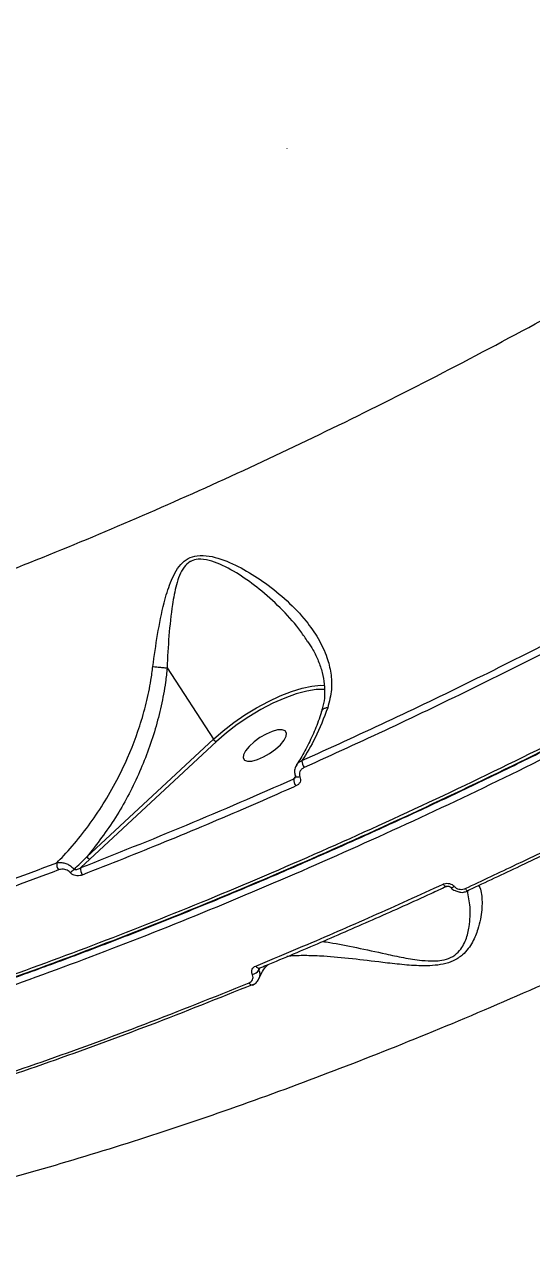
# Model space of a CAD drawing. Header units: millimetres. Extents: x -8092 to 6423, y -6886 to 5604.
# Drawn here: x -78.8 to 11.2, y -2493.7 to -2273.8 of the extents above; entities that cross this region are included whole.
import ezdxf

# ---------------------------------------------------------------- set-up
doc = ezdxf.new("R2010")
doc.units = ezdxf.units.MM
for name, color, linetype in [('DIKOM_ОБЪЕКТ', 7, 'Continuous'), ('DIKOM_РАЗМЕР_ЗОНА', 7, 'Continuous'), ('DIKOM_РАЗМЕР_ОБЪЕКТА', 7, 'Continuous')]:
    doc.layers.add(name, color=color, linetype=linetype)
doc.styles.add('style1', font='arial.ttf', dxfattribs={"width": 0.8})
doc.dimstyles.new('1-50', dxfattribs={"dimtxt": 300, "dimasz": 200, "dimexe": 100, "dimexo": 0, "dimgap": 100, "dimtad": 1, "dimtxsty": 'style1', "dimcen": 200, "dimclrd": 7, "dimclre": 7, "dimclrt": 7, "dimadec": 1, "dimazin": 2, "dimtfac": 1, "dimtmove": 0, "dimatfit": 2, "dimfxl": 0, "dimlwd": 25, "dimlwe": 18, "dimarcsym": 0})

# ---------------------------------------------------------------- blocks, each defined once
blk = doc.blocks.new('*D9')
at = {"layer": 'Defpoints', "color": 0, "transparency": 16777216}
for p in [(-8092.06, -86.27), (4664.84, -1471.84), (4664.84, -6785.92)]:
    blk.add_point(p, dxfattribs=at)
at = {"layer": 'DIKOM_РАЗМЕР_ЗОНА', "color": 7, "lineweight": 18, "transparency": 16777216}
for p, q in [((-8092.06, -86.27), (-8092.06, -6885.92)), ((4664.84, -1471.84), (4664.84, -6885.92))]:
    blk.add_line(p, q, dxfattribs=at)
at = {"layer": 'DIKOM_РАЗМЕР_ЗОНА', "color": 7, "lineweight": 25, "transparency": 16777216}
blk.add_line((-7892.06, -6785.92), (4464.84, -6785.92), dxfattribs=at)
at = {"layer": 'DIKOM_РАЗМЕР_ЗОНА', "color": 7, "transparency": 16777216}
for points in [[(-7892.06, -6752.58), (-7892.06, -6819.25), (-8092.06, -6785.92)], [(4464.84, -6752.58), (4464.84, -6819.25), (4664.84, -6785.92)]]:
    blk.add_solid(points, dxfattribs=at)
at = {"layer": 'DIKOM_РАЗМЕР_ЗОНА', "color": 7, "transparency": 16777216, "insert": (-2159.84, -6532.75), "char_height": 300, "attachment_point": 5, "style": 'style1'}
blk.add_mtext('12760', dxfattribs=at)
blk = doc.blocks.new('*D10')
at = {"layer": 'Defpoints', "color": 0, "transparency": 16777216}
for p in [(-65.22, 5603.5), (2870.75, -5504.88), (6323.39, -5504.88)]:
    blk.add_point(p, dxfattribs=at)
at = {"layer": 'DIKOM_РАЗМЕР_ЗОНА', "color": 7, "lineweight": 18, "transparency": 16777216}
for p, q in [((-65.22, 5603.5), (6423.39, 5603.5)), ((2870.75, -5504.88), (6423.39, -5504.88))]:
    blk.add_line(p, q, dxfattribs=at)
at = {"layer": 'DIKOM_РАЗМЕР_ЗОНА', "color": 7, "lineweight": 25, "transparency": 16777216}
blk.add_line((6323.39, 5403.5), (6323.39, -5304.88), dxfattribs=at)
at = {"layer": 'DIKOM_РАЗМЕР_ЗОНА', "color": 7, "transparency": 16777216}
for points in [[(6290.06, 5403.5), (6356.72, 5403.5), (6323.39, 5603.5)], [(6290.06, -5304.88), (6356.72, -5304.88), (6323.39, -5504.88)]]:
    blk.add_solid(points, dxfattribs=at)
at = {"layer": 'DIKOM_РАЗМЕР_ЗОНА', "color": 7, "transparency": 16777216, "insert": (6070.22, 308.83), "char_height": 300, "attachment_point": 5, "rotation": 90, "style": 'style1'}
blk.add_mtext('11100', dxfattribs=at)
blk = doc.blocks.new('*D11')
at = {"layer": 'Defpoints', "color": 0, "transparency": 16777216}
for p in [(-6092.06, -310.77), (2568.27, -2361.54), (2568.27, -4925.78)]:
    blk.add_point(p, dxfattribs=at)
at = {"layer": 'DIKOM_РАЗМЕР_ОБЪЕКТА', "color": 7, "lineweight": 18, "transparency": 16777216}
for p, q in [((-6092.06, -310.77), (-6092.06, -5025.78)), ((2568.27, -2361.54), (2568.27, -5025.78))]:
    blk.add_line(p, q, dxfattribs=at)
at = {"layer": 'DIKOM_РАЗМЕР_ОБЪЕКТА', "color": 7, "lineweight": 25, "transparency": 16777216}
blk.add_line((-5892.06, -4925.78), (2368.27, -4925.78), dxfattribs=at)
at = {"layer": 'DIKOM_РАЗМЕР_ОБЪЕКТА', "color": 7, "transparency": 16777216}
for points in [[(-5892.06, -4892.44), (-5892.06, -4959.11), (-6092.06, -4925.78)], [(2368.27, -4892.44), (2368.27, -4959.11), (2568.27, -4925.78)]]:
    blk.add_solid(points, dxfattribs=at)
at = {"layer": 'DIKOM_РАЗМЕР_ОБЪЕКТА', "color": 7, "transparency": 16777216, "insert": (-2605.9, -4672.61), "char_height": 300, "attachment_point": 5, "style": 'style1'}
blk.add_mtext('8660', dxfattribs=at)

msp = doc.modelspace()

# ---------------------------------------------------------------- linework, layer by layer
at = {"layer": 'DIKOM_ОБЪЕКТ', "color": 7, "linetype": 'Continuous', "lineweight": 15}
for p, q in [((-32.228, -2295.764), (-32.213, -2295.856)), ((-53.484, -2388.096), (-45.262, -2400.754)), ((-67.736, -2421.662), (-45.262, -2400.754)), ((-44.737, -2401.164), (-67.212, -2422.072)), ((-30.94, -2407.786), (-30.639, -2407.387)), ((-67.212, -2422.072), (-68.825, -2423.567)), ((-37.082, -2441.417), (-37.213, -2441.782))]:
    msp.add_line(p, q, dxfattribs=at)
at = {"layer": 'DIKOM_ОБЪЕКТ', "color": 7, "linetype": 'Continuous', "lineweight": 15, "flags": 128}
for points in [[(-45.262, -2400.754), (-43.533, -2399.251), (-41.65, -2397.797), (-39.653, -2396.423), (-37.585, -2395.158), (-35.49, -2394.031), (-33.416, -2393.065), (-31.405, -2392.281), (-29.503, -2391.697), (-27.75, -2391.326), (-26.185, -2391.174), (-25.437, -2391.185)], [(-25.458, -2391.891), (-25.488, -2391.889), (-26.975, -2391.923), (-28.682, -2392.198), (-30.57, -2392.706), (-32.592, -2393.436), (-34.7, -2394.369), (-36.843, -2395.484), (-38.968, -2396.753), (-41.025, -2398.145), (-42.963, -2399.628), (-44.737, -2401.164)], [(-32.335, -2400.228), (-32.269, -2399.652), (-32.516, -2399.255), (-33.056, -2399.07), (-33.845, -2399.112), (-34.82, -2399.377), (-35.901, -2399.844), (-37.001, -2400.476), (-38.031, -2401.22), (-38.907, -2402.017), (-39.559, -2402.802), (-39.933, -2403.512), (-39.999, -2404.088), (-39.752, -2404.485), (-39.212, -2404.67), (-38.423, -2404.628), (-37.448, -2404.363), (-36.367, -2403.896), (-35.267, -2403.264), (-34.237, -2402.52), (-33.361, -2401.723), (-32.709, -2400.938), (-32.335, -2400.228)], [(-29.881, -2407.456), (-30.097, -2407.503), (-30.291, -2407.518), (-30.453, -2407.5), (-30.572, -2407.45), (-30.642, -2407.371), (-30.643, -2407.368)], [(-3.881, -2426.921), (-3.886, -2426.924), (-3.954, -2426.936), (-4.036, -2426.914), (-4.128, -2426.857), (-4.226, -2426.768), (-4.328, -2426.651), (-4.429, -2426.509)], [(-3.086, -2427.068), (-3.08, -2427.074), (-3.034, -2427.102), (-2.971, -2427.112), (-2.891, -2427.103), (-2.796, -2427.077), (-2.69, -2427.034), (-2.574, -2426.974), (-2.453, -2426.9)], [(0.026, -2427.7), (0.017, -2427.703), (-0.05, -2427.709), (-0.13, -2427.682), (-0.219, -2427.623), (-0.314, -2427.534), (-0.412, -2427.42), (-0.509, -2427.283)], [(0.106, -2427.597), (0.07, -2427.666), (0.026, -2427.7)], [(-37.145, -2441.449), (-37.222, -2441.465), (-37.315, -2441.448), (-37.417, -2441.396), (-37.523, -2441.31), (-37.629, -2441.195), (-37.732, -2441.055)], [(-38.341, -2444.452), (-38.345, -2444.454), (-38.427, -2444.466), (-38.52, -2444.445), (-38.62, -2444.391), (-38.723, -2444.306), (-38.826, -2444.194), (-38.925, -2444.058)]]:
    msp.add_lwpolyline(points, dxfattribs=at)
at = {"layer": 'DIKOM_ОБЪЕКТ', "color": 7, "linetype": 'Continuous', "lineweight": 15}
for centre, radius, start, end in [((-44.493, -2400.312), 0.886, 209.88006, 254.01802), ((-27.514, -2404.63), 2.008, 177.8882, 215.42097), ((-29.069, -2407.957), 1.878, 174.75931, 216.15094), ((-71.468, -2423.031), 1.65, 168.64601, 215.32153), ((-66.967, -2421.22), 0.886, 209.87955, 254.01797), ((-72.319, -2421.712), 3.139, 300.19868, 317.18255), ((-67.266, -2423.94), 1.603, 166.53738, 216.02021), ((-38.617, -2440.948), 1.632, 280.16984, 329.30743)]:
    msp.add_arc(centre, radius, start, end, dxfattribs=at)
for points, knots in [([(349.456, -2141.349), (347.346, -2144.112), (341.662, -2151.555), (331.631, -2163.847), (319.177, -2178.216), (305.73, -2192.831), (291.314, -2207.648), (275.951, -2222.619), (259.98, -2237.415), (243.471, -2251.989), (226.503, -2266.3), (208.799, -2280.581), (190.39, -2294.781), (171.324, -2308.846), (152.022, -2322.468), (132.554, -2335.609), (112.995, -2348.246), (93.027, -2360.584), (72.701, -2372.565), (52.083, -2384.139), (31.624, -2395.051), (11.394, -2405.279), (-8.55, -2414.817), (-28.532, -2423.819), (-48.483, -2432.232), (-68.33, -2440.01), (-87.637, -2446.982), (-106.351, -2453.143), (-124.432, -2458.506), (-142.174, -2463.159), (-159.5, -2467.054), (-176.338, -2470.159), (-191.64, -2472.309), (-205.481, -2473.639), (-217.959, -2474.284), (-229.875, -2474.319), (-241.187, -2473.734), (-251.777, -2472.538), (-261.594, -2470.741), (-269.742, -2468.651), (-274.45, -2467.001), (-276.367, -2466.329)], [0, 0, 0, 0, 0.0156521, 0.0421681, 0.0687042, 0.0952201, 0.1225064, 0.1498146, 0.1771006, 0.2036166, 0.2301528, 0.2566687, 0.2839548, 0.3112631, 0.3385491, 0.365065, 0.3916012, 0.4181171, 0.4454033, 0.4727115, 0.4999975, 0.5265135, 0.5530497, 0.5795656, 0.6068517, 0.6341599, 0.661446, 0.6879618, 0.714498, 0.7410139, 0.7682999, 0.7956082, 0.8228942, 0.8459724, 0.8690774, 0.8921825, 0.9155066, 0.9388306, 0.9615639, 0.9843486, 1, 1, 1, 1]), ([(322.592, -2228.443), (318.958, -2232.294), (311.687, -2240.001), (300.049, -2251.626), (287.913, -2263.261), (275.086, -2275.04), (261.575, -2286.934), (247.389, -2298.915), (232.752, -2310.789), (217.267, -2322.86), (200.927, -2335.081), (183.744, -2347.397), (166.049, -2359.552), (147.881, -2371.494), (129.294, -2383.173), (110.718, -2394.32), (92.219, -2404.908), (73.858, -2414.925), (55.312, -2424.546), (36.64, -2433.719), (17.906, -2442.399), (-0.464, -2450.389), (-18.413, -2457.676), (-35.898, -2464.268), (-53.221, -2470.277), (-70.311, -2475.656), (-87.103, -2480.369), (-102.165, -2484.053), (-115.575, -2486.872), (-127.474, -2488.995), (-139.01, -2490.659), (-150.139, -2491.855), (-160.812, -2492.58), (-171.027, -2492.827), (-180.823, -2492.633), (-186.939, -2492.099), (-189.997, -2491.833)], [0, 0, 0, 0, 0.0277653, 0.0555639, 0.0833623, 0.1111275, 0.1400313, 0.1689729, 0.1979143, 0.2268179, 0.2582448, 0.2896958, 0.3211226, 0.3534672, 0.3858384, 0.4181831, 0.449506, 0.480853, 0.5121758, 0.5444125, 0.5766757, 0.6089124, 0.6401609, 0.6714336, 0.702682, 0.7348412, 0.7670266, 0.7991857, 0.8241463, 0.849107, 0.874267, 0.8994269, 0.9244695, 0.9495121, 0.9747561, 1, 1, 1, 1]), ([(-307.683, -2372.563), (-307.14, -2373.565), (-305.338, -2376.893), (-301.227, -2381.773), (-295.421, -2387.217), (-288.667, -2391.891), (-280.933, -2395.921), (-272.182, -2399.251), (-262.426, -2401.855), (-251.876, -2403.676), (-240.588, -2404.726), (-228.631, -2405.031), (-215.813, -2404.598), (-202.143, -2403.395), (-187.65, -2401.407), (-172.643, -2398.677), (-157.186, -2395.23), (-141.349, -2391.105), (-124.885, -2386.238), (-107.825, -2380.614), (-90.216, -2374.233), (-72.43, -2367.23), (-54.531, -2359.64), (-36.583, -2351.512), (-18.313, -2342.721), (0.228, -2333.267), (18.983, -2323.171), (36.239, -2313.379), (51.97, -2304.076), (61.412, -2298.226), (66.137, -2295.297)], [0, 0, 0, 0, 0.0161444, 0.0536237, 0.0900464, 0.1264972, 0.1629199, 0.2003996, 0.2379099, 0.2753896, 0.3118389, 0.3483161, 0.3847653, 0.4222704, 0.4598059, 0.4973111, 0.5338203, 0.5703575, 0.6068667, 0.6444314, 0.6820266, 0.7195914, 0.7561918, 0.7928202, 0.8294206, 0.8670767, 0.9047631, 0.9424193, 0.9711827, 1, 1, 1, 1]), ([(-296.463, -2454.588), (-295.56, -2455.293), (-292.248, -2457.88), (-285.393, -2461.521), (-276.034, -2465.462), (-265.691, -2468.508), (-254.529, -2470.747), (-242.34, -2472.199), (-229.131, -2472.829), (-214.921, -2472.613), (-200.2, -2471.57), (-185.066, -2469.757), (-169.623, -2467.245), (-153.438, -2463.973), (-136.533, -2459.921), (-118.948, -2455.084), (-100.823, -2449.494), (-82.202, -2443.153), (-63.142, -2436.076), (-43.577, -2428.234), (-23.554, -2419.619), (-3.133, -2410.244), (17.237, -2400.316), (37.487, -2389.88), (57.552, -2378.995), (77.759, -2367.483), (98.044, -2355.359), (118.329, -2342.644), (137.003, -2330.427), (148.767, -2322.334), (153.97, -2318.755)], [0, 0, 0, 0, 0.0140765, 0.0516775, 0.0892479, 0.1257578, 0.1622958, 0.1988057, 0.236376, 0.273977, 0.3115474, 0.3467427, 0.3819633, 0.4171586, 0.4533004, 0.4894695, 0.5256113, 0.5621213, 0.5986594, 0.6351694, 0.6727398, 0.7103409, 0.7479113, 0.7844214, 0.8209595, 0.8574694, 0.8950398, 0.9326409, 0.9702113, 1, 1, 1, 1]), ([(-296.377, -2454.909), (-295.775, -2455.355), (-293.978, -2456.685), (-290.71, -2458.699), (-286.588, -2460.965), (-282.19, -2463.041), (-277.533, -2464.936), (-272.625, -2466.645), (-267.487, -2468.159), (-262.136, -2469.472), (-256.58, -2470.583), (-250.818, -2471.493), (-244.848, -2472.203), (-238.668, -2472.715), (-232.277, -2473.027), (-225.674, -2473.141), (-218.856, -2473.057), (-211.822, -2472.774), (-204.568, -2472.292), (-197.109, -2471.612), (-189.476, -2470.736), (-181.697, -2469.667), (-173.784, -2468.407), (-165.729, -2466.956), (-157.531, -2465.314), (-149.192, -2463.481), (-140.71, -2461.458), (-132.087, -2459.245), (-123.321, -2456.842), (-114.414, -2454.248), (-105.364, -2451.464), (-96.18, -2448.491), (-86.889, -2445.339), (-77.518, -2442.016), (-68.088, -2438.529), (-58.599, -2434.88), (-49.054, -2431.069), (-39.451, -2427.096), (-29.789, -2422.961), (-20.07, -2418.665), (-10.294, -2414.207), (-0.461, -2409.588), (9.43, -2404.806), (19.374, -2399.865), (29.347, -2394.775), (39.319, -2389.553), (49.262, -2384.211), (59.171, -2378.755), (69.046, -2373.184), (78.887, -2367.497), (88.696, -2361.694), (98.471, -2355.777), (108.211, -2349.744), (117.92, -2343.599), (127.586, -2337.331), (134.402, -2332.85), (137.972, -2330.434), (138.355, -2330.175)], [0, 0, 0, 0, 0.009314, 0.027793, 0.0463397, 0.0649742, 0.0837158, 0.1025568, 0.1213783, 0.1400951, 0.1587398, 0.177332, 0.1958913, 0.2144377, 0.2329912, 0.2515655, 0.270181, 0.2888582, 0.3076179, 0.3264755, 0.3453279, 0.3640495, 0.3827101, 0.4013251, 0.4199093, 0.438478, 0.4570463, 0.4756263, 0.494231, 0.5128756, 0.531575, 0.5503443, 0.5691364, 0.5878684, 0.6065359, 0.625154, 0.6437379, 0.6623022, 0.6808622, 0.6994312, 0.7180209, 0.736646, 0.7553218, 0.7740628, 0.7928534, 0.8116058, 0.8302854, 0.8489117, 0.8675, 0.8860651, 0.9046217, 0.9231845, 0.9417639, 0.9603744, 0.9790309, 0.9977482, 1, 1, 1, 1]), ([(-276.118, -2464.942), (-274.205, -2465.612), (-269.052, -2467.417), (-259.859, -2469.708), (-248.344, -2471.612), (-235.808, -2472.717), (-222.27, -2473), (-207.748, -2472.436), (-192.564, -2471.038), (-176.785, -2468.83), (-160.49, -2465.855), (-143.413, -2462.063), (-125.582, -2457.433), (-107.041, -2451.96), (-88.199, -2445.765), (-69.127, -2438.887), (-49.9, -2431.377), (-30.205, -2423.113), (-10.092, -2414.093), (10.377, -2404.328), (30.754, -2394.035), (50.969, -2383.261), (70.958, -2372.062), (91.055, -2360.264), (111.165, -2347.848), (126.807, -2337.856), (135.554, -2331.926), (137.712, -2330.463)], [0, 0, 0, 0, 0.0243372, 0.0655682, 0.1068309, 0.1480619, 0.1904906, 0.2329537, 0.2753823, 0.3166134, 0.3578761, 0.3991071, 0.4415357, 0.4839988, 0.5264274, 0.5676585, 0.6089213, 0.6501524, 0.6925809, 0.7350442, 0.7774729, 0.8187039, 0.8599668, 0.9011976, 0.9436264, 0.9860896, 1, 1, 1, 1]), ([(-56.024, -2387.839), (-55.763, -2385.931), (-55.236, -2382.072), (-54.217, -2377.066), (-53.154, -2373.452), (-52.142, -2371.19), (-51.153, -2369.69), (-49.814, -2368.566), (-48.035, -2368.009), (-46.004, -2368.134), (-43.172, -2368.914), (-39.777, -2370.533), (-35.823, -2373.067), (-32.056, -2376.136), (-28.914, -2379.458), (-26.542, -2382.852), (-25.067, -2385.962), (-24.311, -2389.01), (-24.143, -2392.018), (-24.672, -2394.065), (-24.951, -2395.148)], [0, 0, 0, 0, 0.0863538, 0.174677, 0.2336189, 0.2635131, 0.2941197, 0.3212057, 0.3485634, 0.3826685, 0.4154286, 0.4844313, 0.5550154, 0.6333667, 0.7133076, 0.776077, 0.8404089, 0.8905407, 0.9421332, 1, 1, 1, 1]), ([(-28.496, -2383.451), (-28.89, -2382.832), (-30.142, -2380.861), (-32.882, -2377.811), (-36.446, -2374.544), (-40.179, -2371.72), (-43.366, -2369.902), (-46.009, -2368.916), (-47.777, -2368.658), (-48.896, -2368.938), (-49.749, -2369.389), (-50.573, -2370.179), (-51.329, -2371.625), (-52.031, -2373.856), (-52.684, -2377.418), (-53.207, -2382.364), (-53.414, -2386.178), (-53.492, -2388.087), (-53.493, -2388.089)], [0, 0, 0, 0, 0.0495225, 0.1577501, 0.2660598, 0.360293, 0.4542596, 0.4967611, 0.539249, 0.5670722, 0.5721889, 0.605124, 0.6439169, 0.6829666, 0.7618294, 0.8808596, 0.999881, 1, 1, 1, 1]), ([(-29.521, -2404.556), (-24.497, -2402.272), (-14.451, -2397.706), (0.768, -2390.375), (16.072, -2382.726), (26.32, -2377.329), (31.444, -2374.63)], [0, 0, 0, 0, 0.2490998, 0.4982007, 0.7491008, 1, 1, 1, 1]), ([(31.95, -2375.8), (26.852, -2378.486), (16.655, -2383.857), (1.353, -2391.508), (-13.938, -2398.878), (-24.08, -2403.488), (-29.151, -2405.793)], [0, 0, 0, 0, 0.2491001, 0.4982001, 0.7490995, 1, 1, 1, 1]), ([(-28.456, -2383.418), (-28.147, -2383.901), (-27.432, -2385.018), (-26.571, -2386.864), (-25.877, -2388.894), (-25.495, -2390.954), (-25.458, -2392.959), (-25.642, -2394.556), (-25.963, -2395.482), (-26.064, -2395.772)], [0, 0, 0, 0, 0.1229063, 0.2841695, 0.4521499, 0.6174954, 0.7773228, 0.9300597, 1, 1, 1, 1]), ([(-0.509, -2427.283), (2.535, -2425.858), (11.441, -2421.692), (26.288, -2414.421), (44.073, -2405.296), (61.937, -2395.722), (73.852, -2388.971), (79.809, -2385.595)], [0, 0, 0, 0, 0.1144555, 0.3347654, 0.5550758, 0.7775377, 1, 1, 1, 1]), ([(-73.086, -2422.706), (-72.677, -2422.283), (-71.218, -2420.776), (-68.847, -2418.004), (-66.073, -2414.245), (-63.542, -2410.203), (-60.8, -2404.978), (-58.668, -2399.657), (-57.167, -2394.367), (-56.424, -2390.835), (-56.131, -2388.644), (-56.024, -2387.839)], [0, 0, 0, 0, 0.0465649, 0.1660352, 0.2855038, 0.4082665, 0.531018, 0.7327802, 0.8363391, 0.9398821, 1, 1, 1, 1]), ([(-56.024, -2387.839), (-55.98, -2387.843), (-55.691, -2387.869), (-55.098, -2387.925), (-54.243, -2388.01), (-53.743, -2388.063), (-53.493, -2388.089)], [0, 0, 0, 0, 0.05622946, 0.36853975, 0.68427566, 1, 1, 1, 1]), ([(80.245, -2386.007), (74.358, -2389.343), (62.585, -2396.014), (44.819, -2405.54), (27.016, -2414.68), (12.087, -2421.992), (3.144, -2426.176), (0.106, -2427.597)], [0, 0, 0, 0, 0.2203101, 0.4406215, 0.6630831, 0.8855454, 1, 1, 1, 1]), ([(-53.484, -2388.096), (-53.578, -2388.939), (-53.828, -2391.197), (-54.501, -2394.828), (-55.563, -2398.981), (-56.92, -2403.064), (-59.123, -2408.419), (-62.512, -2414.88), (-65.982, -2419.384), (-67.736, -2421.662)], [0, 0, 0, 0, 0.06708751, 0.17964423, 0.29221334, 0.4079273, 0.52364268, 0.75912265, 1, 1, 1, 1]), ([(-53.493, -2388.089), (-53.492, -2388.09), (-53.489, -2388.09), (-53.487, -2388.093), (-53.485, -2388.095), (-53.484, -2388.096)], [0, 0, 0, 0, 0.2989984, 0.7064261, 1, 1, 1, 1]), ([(-26.032, -2395.767), (-26.096, -2395.984), (-26.466, -2397.254), (-27.324, -2399.414), (-28.622, -2402.191), (-29.687, -2404.137), (-30.354, -2405.082), (-30.476, -2405.255)], [0, 0, 0, 0, 0.0599965, 0.35043, 0.6418956, 0.9345719, 1, 1, 1, 1]), ([(-24.951, -2395.148), (-25.644, -2396.982), (-26.929, -2400.381), (-28.704, -2403.239), (-29.521, -2404.556)], [0, 0, 0, 0, 0.5395136, 1, 1, 1, 1]), ([(-24.951, -2395.148), (-24.987, -2395.152), (-25.225, -2395.182), (-25.617, -2395.304), (-25.947, -2395.531), (-25.981, -2395.732), (-25.992, -2395.794)], [0, 0, 0, 0, 0.06428703, 0.42267922, 0.82091844, 1, 1, 1, 1]), ([(-30.441, -2405.288), (-30.53, -2405.415), (-30.769, -2405.755), (-30.863, -2406.454), (-30.825, -2407.062), (-30.647, -2407.331), (-30.627, -2407.36)], [0, 0, 0, 0, 0.2109993, 0.5682549, 0.9527876, 1, 1, 1, 1]), ([(-30.43, -2405.287), (-30.36, -2405.168), (-30.165, -2404.837), (-29.773, -2404.666), (-29.521, -2404.556)], [0, 0, 0, 0, 0.35756629, 1, 1, 1, 1]), ([(-68.825, -2423.567), (-62.58, -2421.098), (-50.073, -2416.154), (-37.324, -2410.578), (-30.94, -2407.786)], [0, 0, 0, 0, 0.4992726, 1, 1, 1, 1]), ([(-30.94, -2407.786), (-30.865, -2407.731), (-30.765, -2407.659), (-30.696, -2407.557), (-30.679, -2407.532)], [0, 0, 0, 0, 0.74818111, 1, 1, 1, 1]), ([(-30.647, -2407.366), (-30.64, -2407.381), (-30.62, -2407.432), (-30.621, -2407.453), (-30.661, -2407.507), (-30.679, -2407.532)], [0, 0, 0, 0, 0.1920923, 0.6270166, 1, 1, 1, 1]), ([(-29.881, -2407.456), (-29.833, -2407.606), (-29.736, -2407.914), (-29.843, -2408.386), (-30.123, -2408.804), (-30.432, -2408.978), (-30.586, -2409.065)], [0, 0, 0, 0, 0.2338971, 0.4824786, 0.7413205, 1, 1, 1, 1]), ([(-29.151, -2405.793), (-29.309, -2405.884), (-29.627, -2406.065), (-29.916, -2406.498), (-30.029, -2406.985), (-29.929, -2407.303), (-29.881, -2407.456)], [0, 0, 0, 0, 0.258368, 0.5167239, 0.7678348, 1, 1, 1, 1]), ([(-30.586, -2409.065), (-31.151, -2409.316), (-33.977, -2410.569), (-41.768, -2413.969), (-53.912, -2419.103), (-63.676, -2422.955), (-68.562, -2424.883)], [0, 0, 0, 0, 0.04414178, 0.22071385, 0.61001204, 1, 1, 1, 1]), ([(-143.326, -2445.527), (-137.742, -2444.02), (-126.574, -2441.004), (-109.184, -2435.591), (-91.387, -2429.58), (-79.186, -2424.997), (-73.086, -2422.706)], [0, 0, 0, 0, 0.24859725, 0.49719386, 0.7485974, 1, 1, 1, 1]), ([(-73.086, -2422.706), (-72.917, -2422.678), (-72.526, -2422.612), (-71.851, -2422.699), (-71.149, -2422.952), (-70.51, -2423.333), (-70.182, -2423.673), (-70.017, -2423.846)], [0, 0, 0, 0, 0.1741959, 0.4036443, 0.6052086, 0.8000361, 1, 1, 1, 1]), ([(-70.017, -2423.846), (-69.911, -2423.746), (-69.147, -2423.022), (-68.389, -2422.291), (-67.736, -2421.662)], [0, 0, 0, 0, 0.1380879, 1, 1, 1, 1]), ([(-72.814, -2423.985), (-78.861, -2426.257), (-90.953, -2430.8), (-108.731, -2436.814), (-126.234, -2442.273), (-137.555, -2445.33), (-143.215, -2446.859)], [0, 0, 0, 0, 0.2485964, 0.4971929, 0.7485967, 1, 1, 1, 1]), ([(-70.74, -2424.425), (-70.843, -2424.324), (-71.048, -2424.122), (-71.47, -2423.932), (-71.945, -2423.838), (-72.413, -2423.857), (-72.692, -2423.946), (-72.814, -2423.985)], [0, 0, 0, 0, 0.1888773, 0.3774022, 0.5791724, 0.8164548, 1, 1, 1, 1]), ([(-68.562, -2424.883), (-68.69, -2424.924), (-68.986, -2425.019), (-69.481, -2425.037), (-69.982, -2424.937), (-70.421, -2424.739), (-70.634, -2424.53), (-70.74, -2424.425)], [0, 0, 0, 0, 0.1825224, 0.4237693, 0.6274429, 0.8133876, 1, 1, 1, 1]), ([(-70.017, -2423.846), (-69.991, -2423.863), (-69.945, -2423.894), (-69.824, -2423.922), (-69.64, -2423.916), (-69.368, -2423.847), (-69.087, -2423.727), (-68.905, -2423.616), (-68.825, -2423.567)], [0, 0, 0, 0, 0.0762146, 0.1322433, 0.295374, 0.5060438, 0.7823655, 1, 1, 1, 1]), ([(-37.732, -2441.055), (-37.174, -2440.824), (-34.383, -2439.67), (-27.47, -2436.764), (-16.943, -2432.209), (-8.602, -2428.41), (-4.429, -2426.509)], [0, 0, 0, 0, 0.0507691, 0.2538555, 0.6266991, 1, 1, 1, 1]), ([(-37.147, -2441.444), (-36.715, -2441.268), (-33.07, -2439.785), (-26.143, -2436.838), (-16.372, -2432.582), (-8.944, -2429.263), (-4.77, -2427.323), (-3.886, -2426.912)], [0, 0, 0, 0, 0.0394739, 0.3329779, 0.6271032, 0.9209603, 1, 1, 1, 1]), ([(1.866, -2426.769), (1.939, -2426.879), (2.207, -2427.283), (2.487, -2428.634), (2.541, -2431.022), (1.991, -2434.027), (1.044, -2436.439), (0.068, -2437.985), (-0.99, -2439.157), (-2.486, -2440.153), (-4.364, -2440.761), (-6.316, -2441.01), (-8.795, -2441.044), (-11.789, -2440.815), (-15.935, -2440.332), (-20.684, -2439.734), (-25.204, -2439.317), (-28.717, -2439.185), (-30.96, -2439.22), (-31.899, -2439.341), (-32.212, -2439.381)], [0, 0, 0, 0, 0.020776, 0.0762241, 0.1714924, 0.2696031, 0.3303168, 0.3611112, 0.3925881, 0.4288381, 0.4610826, 0.4921843, 0.5245109, 0.5810994, 0.6389219, 0.7345181, 0.8330129, 0.8987932, 0.9662742, 1, 1, 1, 1]), ([(-4.429, -2426.509), (-4.379, -2426.488), (-4.176, -2426.403), (-3.783, -2426.334), (-3.275, -2426.388), (-2.801, -2426.574), (-2.569, -2426.791), (-2.453, -2426.9)], [0, 0, 0, 0, 0.0795784, 0.3194812, 0.5497876, 0.7748782, 1, 1, 1, 1]), ([(-3.883, -2426.929), (-3.851, -2426.914), (-3.775, -2426.878), (-3.607, -2426.858), (-3.428, -2426.876), (-3.269, -2426.93), (-3.148, -2427.003), (-3.105, -2427.051), (-3.087, -2427.071)], [0, 0, 0, 0, 0.1584087, 0.3662149, 0.5484859, 0.7103732, 0.8758143, 1, 1, 1, 1]), ([(-3.075, -2427.062), (-3.051, -2427.096), (-2.859, -2427.352), (-2.38, -2427.68), (-1.881, -2427.807), (-1.659, -2427.863)], [0, 0, 0, 0, 0.0765264, 0.5882385, 1, 1, 1, 1]), ([(-2.453, -2426.9), (-2.338, -2427.008), (-2.109, -2427.224), (-1.641, -2427.406), (-1.142, -2427.458), (-0.757, -2427.388), (-0.559, -2427.304), (-0.509, -2427.283)], [0, 0, 0, 0, 0.2263733, 0.4527341, 0.6823976, 0.9207927, 1, 1, 1, 1]), ([(-25.854, -2436.695), (-25.427, -2436.754), (-23.601, -2437.005), (-19.848, -2437.769), (-15.398, -2438.736), (-11.489, -2439.585), (-8.583, -2440.058), (-6.27, -2440.198), (-4.523, -2440.047), (-2.969, -2439.588), (-1.71, -2438.649), (-0.892, -2437.521), (-0.196, -2435.982), (0.346, -2433.559), (0.485, -2430.483), (0.085, -2428.631), (-0.111, -2427.718)], [0, 0, 0, 0, 0.038779, 0.1661118, 0.2935449, 0.3669522, 0.4401448, 0.4885824, 0.5171156, 0.5546023, 0.5969961, 0.6350786, 0.6733353, 0.7507581, 0.877241, 1, 1, 1, 1]), ([(-1.659, -2427.863), (-1.602, -2427.882), (-1.265, -2427.995), (-0.654, -2427.958), (-0.188, -2427.758), (0.013, -2427.672)], [0, 0, 0, 0, 0.1033865, 0.6136683, 1, 1, 1, 1]), ([(-37.157, -2443.315), (-37.143, -2443.275), (-36.959, -2442.744), (-36.511, -2441.98), (-35.978, -2441.175), (-35.637, -2440.873), (-35.536, -2440.783)], [0, 0, 0, 0, 0.0319748, 0.4267316, 0.8286201, 1, 1, 1, 1]), ([(-38.925, -2444.058), (-38.792, -2443.987), (-38.525, -2443.845), (-38.28, -2443.489), (-38.188, -2443.075), (-38.244, -2442.751), (-38.316, -2442.583), (-38.329, -2442.555)], [0, 0, 0, 0, 0.2378305, 0.4755545, 0.7135377, 0.9516066, 1, 1, 1, 1]), ([(-38.329, -2442.555), (-38.341, -2442.527), (-38.413, -2442.361), (-38.469, -2442.038), (-38.377, -2441.625), (-38.132, -2441.269), (-37.865, -2441.126), (-37.732, -2441.055)], [0, 0, 0, 0, 0.0479727, 0.2856667, 0.5236319, 0.7618007, 1, 1, 1, 1]), ([(-37.231, -2441.514), (-37.241, -2441.547), (-37.263, -2441.623), (-37.242, -2441.718), (-37.217, -2441.772), (-37.213, -2441.782)], [0, 0, 0, 0, 0.3974345, 0.8988622, 1, 1, 1, 1]), ([(-37.233, -2441.513), (-37.232, -2441.511), (-37.231, -2441.506), (-37.202, -2441.469), (-37.153, -2441.454), (-37.148, -2441.452)], [0, 0, 0, 0, 0.537227, 0.9531945, 1, 1, 1, 1]), ([(-37.213, -2441.782), (-37.193, -2441.829), (-37.075, -2442.112), (-36.973, -2442.636), (-37.104, -2443.064), (-37.166, -2443.265)], [0, 0, 0, 0, 0.09780001, 0.57770111, 1, 1, 1, 1]), ([(-110.698, -2469.3), (-104.963, -2467.584), (-93.493, -2464.154), (-75.7, -2458.128), (-57.536, -2451.517), (-45.129, -2446.544), (-38.925, -2444.058)], [0, 0, 0, 0, 0.2485947, 0.4971901, 0.7485948, 1, 1, 1, 1]), ([(-38.223, -2444.332), (-44.344, -2446.785), (-56.585, -2451.692), (-74.645, -2458.275), (-92.471, -2464.319), (-104.046, -2467.782), (-109.833, -2469.514)], [0, 0, 0, 0, 0.2485951, 0.4971904, 0.7485948, 1, 1, 1, 1]), ([(-38.346, -2444.441), (-38.301, -2444.426), (-37.978, -2444.322), (-37.5, -2443.946), (-37.274, -2443.474), (-37.171, -2443.259)], [0, 0, 0, 0, 0.081165, 0.582438, 1, 1, 1, 1])]:
    msp.add_open_spline(points, degree=3, knots=knots, dxfattribs=at)

# ---------------------------------------------------------------- dimensions: what is measured, and where the dimension line sits
at = {"layer": 'DIKOM_РАЗМЕР_ЗОНА'}
dim = msp.add_linear_dim(base=(6323.39, -5504.88), p1=(-65.219, 5603.501), p2=(2870.746, -5504.88), angle=90, text='11100', dimstyle='1-50', dxfattribs=at)
dim.commit()
dim.dimension.update_dxf_attribs({"geometry": '*D10', "text_midpoint": (6323.39, 308.825), "dimtype": 160})
dim = msp.add_linear_dim(base=(4664.839, -6785.918), p1=(-8092.064, -86.271), p2=(4664.839, -1471.84), text='12760', dimstyle='1-50', dxfattribs=at)
dim.commit()
dim.dimension.update_dxf_attribs({"geometry": '*D9', "text_midpoint": (-2159.843, -6785.918), "dimtype": 160})
at = {"layer": 'DIKOM_РАЗМЕР_ОБЪЕКТА'}
dim = msp.add_linear_dim(base=(2568.274, -4925.777), p1=(-6092.064, -310.768), p2=(2568.274, -2361.54), text='8660', dimstyle='1-50', dxfattribs=at)
dim.commit()
dim.dimension.update_dxf_attribs({"geometry": '*D11', "text_midpoint": (-2605.904, -4925.777), "dimtype": 160})

doc.saveas('drawing.dxf')
